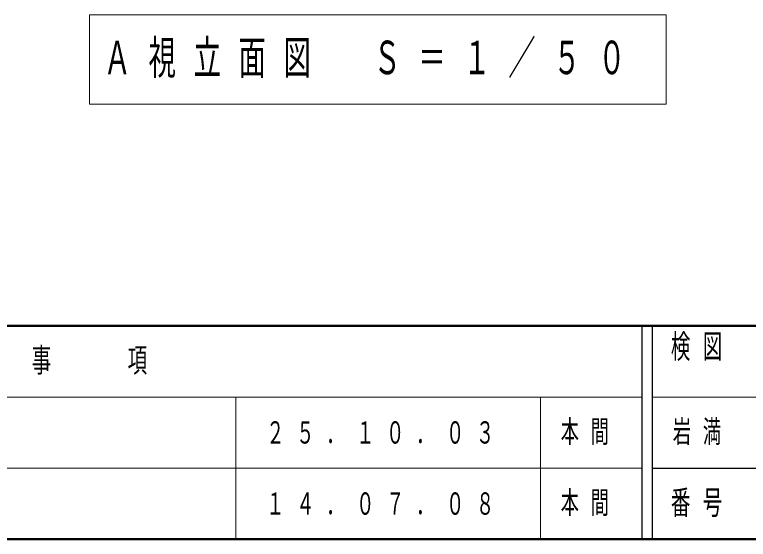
# Model space of a CAD drawing. Units: millimetres on the paper, scale 1:50. Extents: x -365 to 0, y -594 to 257.
# Drawn here: x -300.3 to -228, y -297 to -245.4 of the extents above; entities that cross this region are included whole.
import ezdxf

# ---------------------------------------------------------------- set-up
doc = ezdxf.new("R2010")
doc.units = ezdxf.units.MM
for name, color, linetype, lineweight in [('1_50', 7, 'Continuous', 25), ('NAKAMURA図枠', 7, 'Continuous', 13), ('図面情報', 7, 'Continuous', 13)]:
    doc.layers.add(name, color=color, linetype=linetype, lineweight=lineweight)
doc.styles.add('ＭＳ ゴシック', font='')
doc.styles.get('ＭＳ ゴシック').set_extended_font_data('MS Gothic')

msp = doc.modelspace()

# ---------------------------------------------------------------- linework, layer by layer
at = {"layer": '1_50', "lineweight": 13}
for p, q in [((-292.916, -245.368), (-292.916, -254.168)), ((-236.116, -245.368), (-292.916, -245.368)), ((-236.116, -254.168), (-236.116, -245.368)), ((-292.916, -254.168), (-236.116, -254.168))]:
    msp.add_line(p, q, dxfattribs=at)
at = {"layer": 'NAKAMURA図枠', "lineweight": 50}
for p, q in [((-365, -276), (0, -276)), ((-365, -297), (0, -297))]:
    msp.add_line(p, q, dxfattribs=at)
at = {"layer": 'NAKAMURA図枠', "color": 211, "lineweight": 25}
for p, q in [((-238.5, -276), (-238.5, -297)), ((-237.5, -276), (-237.5, -297)), ((-237.5, -290), (0, -290))]:
    msp.add_line(p, q, dxfattribs=at)
at = {"layer": 'NAKAMURA図枠'}
for p, q in [((-365, -283), (-238.5, -283)), ((-278.5, -283), (-278.5, -297)), ((-248.5, -283), (-248.5, -297)), ((-237.5, -283), (-182.5, -283)), ((-365, -290), (-238.5, -290))]:
    msp.add_line(p, q, dxfattribs=at)

# ---------------------------------------------------------------- texts
at = {"layer": '1_50', "insert": (-291.516, -249.768), "char_height": 3.299, "attachment_point": 4, "style": 'ＭＳ ゴシック'}
msp.add_mtext('\\T1.64;\\W0.6;Ａ視立面図\u3000Ｓ＝１／５０', dxfattribs=at)
at = {"layer": 'NAKAMURA図枠', "color": 4, "char_height": 2.346, "style": 'ＭＳ ゴシック'}
for s, insert, attachment_point in [('\\T1.64;\\W0.6;検図', (-232.5, -276.833), 2), ('\\T1.64;\\W0.6;改\u3000\u3000訂\u3000\u3000事\u3000\u3000項', (-301.75, -279.5), 5), ('\\T1.64;\\W0.6;番号', (-232.5, -293.5), 5)]:
    msp.add_mtext(s, dxfattribs=dict(at, insert=insert, attachment_point=attachment_point))
at = {"layer": '図面情報', "char_height": 2.199, "style": 'ＭＳ ゴシック'}
for s, insert, attachment_point in [('\\T1.64;\\W0.6;２５．１０．０３', (-275.5, -286.5), 4), ('\\T1.64;\\W0.6;本間', (-246.5, -286.5), 4), ('\\T1.64;\\W0.6;岩満', (-232.5, -286.5), 5), ('\\T1.64;\\W0.6;１４．０７．０８', (-275.5, -293.5), 4), ('\\T1.64;\\W0.6;本間', (-246.5, -293.5), 4)]:
    msp.add_mtext(s, dxfattribs=dict(at, insert=insert, attachment_point=attachment_point))

doc.saveas('drawing.dxf')
